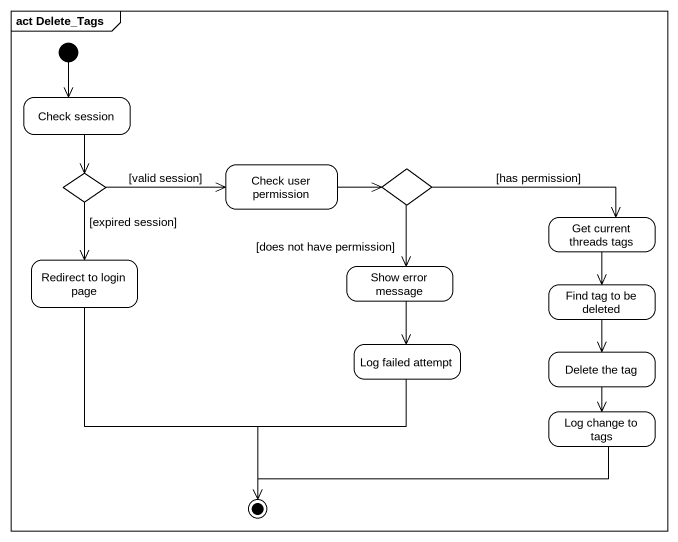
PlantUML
@startuml
mainframe act Delete_Tags
hide empty description
state "Check session" as Check_session
state choice1 <<choice>>
state "Check user permission" as Check_user_permission
state choice2 <<choice>>
state "Get current threads tags" as Get_current_threads_tags
state "Redirect to login page" as Redirect_to_login_page
state "Show error message" as Show_error_message
state "Find tag to be deleted" as Find_tag_to_be_deleted
state "Log failed attempt" as Log_failed_attempt
state "Delete the tag" as Delete_the_tag
state "Log change to tags" as Log_change_to_tags
[*] --> Check_session
Check_session --> choice1
choice1 -right-> Check_user_permission : [valid session]
choice1 --> Redirect_to_login_page : [expired session]
Check_user_permission -right-> choice2
choice2 -right-> Get_current_threads_tags : [has permission]
choice2 --> Show_error_message : [does not have permission]
Get_current_threads_tags --> Find_tag_to_be_deleted
Show_error_message --> Log_failed_attempt
Find_tag_to_be_deleted --> Delete_the_tag
Delete_the_tag --> Log_change_to_tags
Redirect_to_login_page --> [*]
Log_failed_attempt --> [*]
Log_change_to_tags -left-> [*]
@enduml
